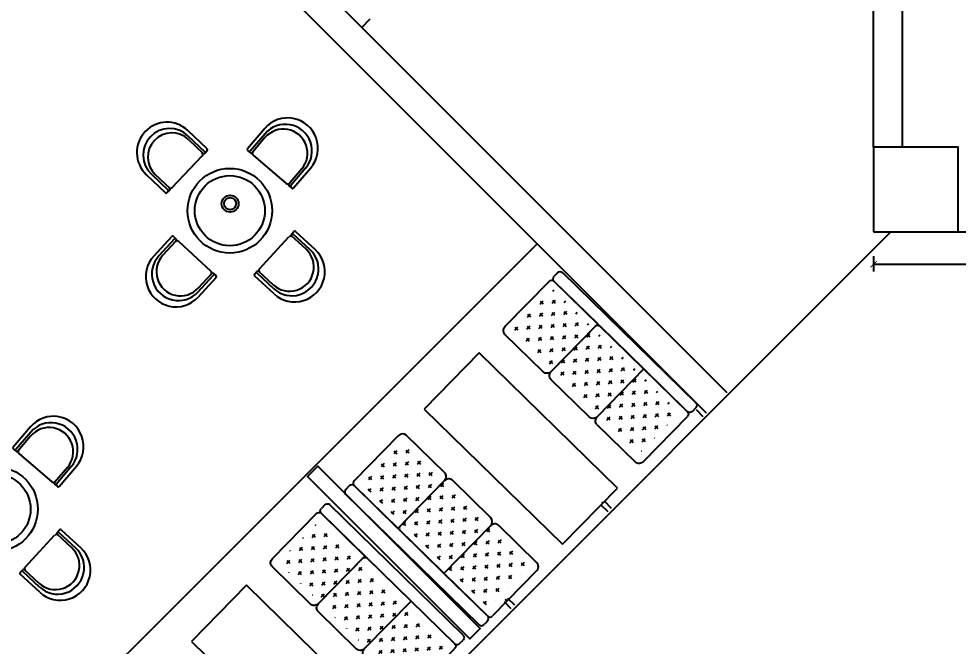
# Model space of a CAD drawing. Header units: millimetres. Extents: x 2680932 to 6187768, y 127588 to 383208.
# Drawn here: x 2908544 to 2916319, y 192532 to 197723 of the extents above; entities that cross this region are included whole.
import ezdxf

# ---------------------------------------------------------------- set-up
doc = ezdxf.new("R2010")
doc.units = ezdxf.units.MM
doc.header["$LTSCALE"] = 20
for name, color, linetype in [('COLUMN', 9, 'Continuous'), ('FF-LVTRY洁具', 4, 'Continuous'), ('WALL', 3, 'Continuous'), ('家具', 3, 'Continuous'), ('家具内线', 36, 'Continuous'), ('家具外线', 255, 'Continuous'), ('标注', 6, 'Continuous'), ('阳台栏杆', 149, 'Continuous')]:
    doc.layers.add(name, color=color, linetype=linetype)
doc.styles.get("Standard").update_dxf_attribs({"font": '', "width": 0.8})
doc.styles.get('Standard').set_extended_font_data('YouYuan')
doc.dimstyles.new('平面图', dxfattribs={"dimscale": 100, "dimtxt": 5, "dimasz": 0.5, "dimexe": 0.6, "dimexo": 2, "dimgap": 0.8, "dimtad": 1, "dimdec": 0, "dimtxsty": 'Standard', "dimblk": 'ARCHTICK', "dimcen": 2.5, "dimclrd": 1, "dimclre": 1, "dimclrt": 2, "dimadec": 0, "dimazin": 0, "dimtfac": 1, "dimtdec": 0, "dimtix": 1, "dimtmove": 2, "dimatfit": 3, "dimfxl": 0.6, "dimarcsym": 0})

# ---------------------------------------------------------------- blocks, each defined once
blk = doc.blocks.new('_FZH')
blk.add_lwpolyline([(-0.5, -0.5), (0.5, -0.5), (0.5, 0.5), (-0.5, 0.5)], close=True)
blk = doc.blocks.new('MK-JJ-0302')
at = {"layer": '家具内线'}
for p, q in [((-91096.95699838313, 110108.7121836545, -342.8561261176871), (-90977.90047006725, 109995.8640610908, -342.8561261176871)), ((-90464.93535065601, 110124.8806138045, -342.8561261176871), (-90571.25121700575, 109999.9562676463, -342.8561261176871)), ((-90160.31631382924, 109865.6370171574, -342.8561261176871), (-90266.63218017899, 109740.7126709991, -342.8561261176871)), ((-91372.1290321792, 109818.4013987768, -342.8561261176871), (-91253.07250386335, 109705.5532762131, -342.8561261176871)), ((-91310.36777130695, 109151.4342479738, -342.8561261176871), (-91199.008887141, 109271.8848794293, -342.8561261176871)), ((-90124.72643518398, 109200.770761122, -342.8561261176871), (-90245.17706663947, 109312.1296452882, -342.8561261176871)), ((-90396.26706821515, 108907.0605559654, -342.8561261176871), (-90516.71769967067, 109018.4194401316, -342.8561261176871)), ((-91016.65756615016, 108879.8936149427, -342.8561261176871), (-90905.29868198416, 109000.3442463984, -342.8561261176871))]:
    blk.add_line(p, q, dxfattribs=at)
for centre, radius in [((-90755.51552892708, 109520.2261832726, -342.8561261176871), 290), ((-90753.54132050133, 109578.5730610008, -342.8561261176871), 70), ((-90753.54132050133, 109578.5730610008, -342.8561261176871), 50)]:
    blk.add_circle(centre, radius, dxfattribs=at)
for centre, start, end in [((-90312.6258322424, 109995.2588154808, -342.8561261176871), 319.6008207877584, 139.6008207877584), ((-91234.54301528118, 109963.5567912156, -342.8561261176871), 46.53352035472111, 226.5335203547211), ((-90260.49675169957, 109053.9156585438, -342.8561261176871), 227.2460332943735, 47.24603329437353), ((-91163.51266872881, 109015.6639314582, -342.8561261176871), 137.2460332943735, 317.2460332943736)]:
    blk.add_arc(centre, 200, start, end, dxfattribs=at)
at = {"layer": '家具外线'}
for p, q in [((-90943.50396584252, 110032.1529092006, -342.8561261176871), (-91103.38288107277, 110183.6946656794, -342.8561261176871)), ((-90466.55889196364, 110200.1204217029, -342.8561261176871), (-90609.32859660916, 110032.3617172271, -342.8561261176871)), ((-91102.03949119426, 110141.0863163881, -342.8561261176871), (-90964.14186837708, 110010.3796003349, -342.8561261176871)), ((-90463.34146043983, 110157.6124899713, -342.8561261176871), (-90586.4821688472, 110012.9184474786, -342.8561261176871)), ((-90963.76339960002, 109996.2425298679, -342.8561261176871), (-90943.12549706543, 110018.0158387338, -342.8561261176871)), ((-90608.19421060472, 110018.2651513903, -342.8561261176871), (-90585.34778284279, 109998.8218816416, -342.8561261176871)), ((-91232.05636652977, 109713.1892677613, -342.8561261176871), (-90984.40130213504, 109974.4692210022, -342.8561261176871)), ((-90562.50161409748, 109979.3788323274, -342.8561261176871), (-90288.34422193652, 109746.0593749107, -342.8561261176871)), ((-90128.26051993012, 109872.4445336594, -342.8561261176871), (-90251.40122833752, 109727.7504911667, -342.8561261176871)), ((-90228.55480057557, 109708.307221418, -342.8561261176871), (-90085.78509593008, 109876.0659258938, -342.8561261176871)), ((-91447.34792331836, 109820.8061845822, -342.8561261176871), (-91287.46900808807, 109669.2644281033, -342.8561261176871)), ((-91404.72872837023, 109821.7444530225, -342.8561261176871), (-91266.83110555305, 109691.0377369693, -342.8561261176871)), ((-90265.49779417408, 109726.6161051621, -342.8561261176871), (-90242.65136641217, 109707.1728354136, -342.8561261176871)), ((-91273.33193762133, 109669.6428968804, -342.8561261176871), (-91252.69403508627, 109691.4162057461, -342.8561261176871)), ((-90245.73130594283, 109326.2609162428, -342.8561261176871), (-90225.36575846556, 109348.2891816296, -342.8561261176871)), ((-90092.08768753892, 109197.8333548563, -342.8561261176871), (-90231.600034988, 109326.8151555459, -342.8561261176871)), ((-90211.23448751072, 109348.8434209327, -342.8561261176871), (-90049.48345572499, 109199.3015364718, -342.8561261176871)), ((-91385.26454724648, 109144.0764267724, -342.8561261176871), (-91235.72266278553, 109305.8274585583, -342.8561261176871)), ((-91342.67619808853, 109145.9495636315, -342.8561261176871), (-91206.90588157297, 109292.8046662097, -342.8561261176871)), ((-91221.59139183069, 109306.3816978614, -342.8561261176871), (-91199.56312644383, 109286.016150384, -342.8561261176871)), ((-91177.53511079817, 109265.6508337972, -342.8561261176871), (-90913.19567641613, 109021.2640331788, -342.8561261176871)), ((-90510.48365403847, 109039.893216474, -342.8561261176871), (-90266.09685342012, 109304.232650856, -342.8561261176871)), ((-90551.21451810279, 108995.8369354417, -342.8561261176871), (-90530.84897062552, 109017.8652008285, -342.8561261176871)), ((-91019.59497241626, 108847.2548672976, -342.8561261176871), (-90890.61317172645, 108986.7672147469, -342.8561261176871)), ((-90868.58490633962, 108966.4016672696, -342.8561261176871), (-91018.12679080057, 108804.6506354836, -342.8561261176871)), ((-90891.1674110293, 109000.8984857015, -342.8561261176871), (-90869.13914564297, 108980.5329382242, -342.8561261176871)), ((-90388.90924701373, 108832.1637800259, -342.8561261176871), (-90550.66027879943, 108981.7056644871, -342.8561261176871)), ((-90390.78238387263, 108874.752129184, -342.8561261176871), (-90530.29473132217, 109003.7339298737, -342.8561261176871))]:
    blk.add_line(p, q, dxfattribs=at)
blk.add_circle((-90755.51552892708, 109520.2261832726, -342.8561261176871), 350, dxfattribs=at)
for centre, radius, start, end in [((-91275.36540219557, 110002.2504251308, -342.8561261176871), 249.9999999999884, 46.53352035472111, 226.5335203547211), ((-90276.17199394664, 110038.0931737984, -342.8561261176871), 249.9999999999936, 319.6008207877584, 139.6008207877584), ((-91253.38410978203, 109981.4153847051, -342.8561261176871), 220, 46.53352035472111, 226.5335203547211), ((-90295.80099018474, 110015.0285118155, -342.8561261176871), 220, 319.6008207877584, 139.6008207877584), ((-90950.38326668736, 110024.8951395787, -342.8561261176871), 9.999999999997726, 316.5335203547211, 46.53352035472111), ((-90601.71312068863, 110025.8806273108, -342.8561261176871), 9.999999999994177, 139.6008207877584, 229.6008207883461), ((-90998.91684137887, 109988.2278226919, -342.8561261176871), 19.99999999999906, 316.5335203547211, 46.53352035472111), ((-90971.02116922193, 110003.1218307127, -342.8561261176871), 10.00000000000301, 226.5335203547211, 316.5335203547211), ((-90957.26256753222, 110017.6373699568, -342.8561261176871), 10, 226.5335203547211, 316.5335203547211), ((-90594.0976447677, 110019.3995373947, -342.8561261176871), 10, 229.6008207874883, 319.6008207877584), ((-90578.86669292623, 110006.4373575623, -342.8561261176871), 10.00000000001428, 229.6008207874883, 319.6008207877584), ((-90549.53917524821, 109994.6095637346, -342.8561261176871), 19.999999999986, 139.6008207877584, 229.6008207883461), ((-91246.57167179555, 109726.9481163018, -342.8561261176871), 20.00000000000602, 226.5335203547211, 316.5335203547211), ((-91259.95180470821, 109698.2955065912, -342.8561261176871), 10.00000000000884, 316.5335203547211, 46.53352035472111), ((-90275.38204210387, 109761.290326752, -342.8561261176871), 19.99999999997975, 229.6008207883461, 319.6008207877584), ((-90259.01670425801, 109734.2315810828, -342.8561261176871), 10.00000000001398, 139.6008207877584, 229.6008207874883), ((-90243.78575241656, 109721.2694012504, -342.8561261176871), 10, 139.6008207877584, 229.6008207874883), ((-90236.17027649605, 109714.7883113343, -342.8561261176871), 10.00000000001428, 229.6008207874883, 319.6008207877584), ((-91280.58970724324, 109676.5221977252, -342.8561261176871), 10.00000000000301, 226.5335203547211, 316.5335203547211), ((-91273.71040639789, 109683.7799673471, -342.8561261176871), 10, 316.5335203547211, 46.53352035472111), ((-90238.38855081378, 109319.4724004171, -342.8561261176871), 9.999999999986015, 137.2460332943735, 227.2460332943735), ((-90218.02300333648, 109341.5006658039, -342.8561261176871), 10.00000000000865, 47.24603329437353, 137.2460332943735), ((-91228.37990765645, 109299.0389427324, -342.8561261176871), 10.00000000000865, 47.24603329437353, 137.2460332943735), ((-91191.79275581983, 109250.0364596471, -342.8561261176871), 20.00000000000248, 47.61033525931872, 137.6103352595997), ((-91206.35164226961, 109278.6733952551, -342.8561261176871), 10.00000000000577, 317.2460332943736, 47.24603329437353), ((-90250.24152770077, 109289.291292096, -342.8561261176871), 19.9999999999998, 46.67748150130657, 136.6774815007173), ((-90241.43503570555, 109036.2927420202, -342.8561261176871), 220, 227.2460332943735, 47.24603329437353), ((-90219.19635136936, 109015.7326582488, -342.8561261176871), 250.0000000000012, 227.2460332943735, 47.24603329437353), ((-91201.6956690233, 108974.363531128, -342.8561261176871), 249.9999999999932, 137.2460332943735, 317.2460332943736), ((-91181.13558525217, 108996.6022154644, -342.8561261176871), 220, 137.2460332943735, 317.2460332943736), ((-90926.77270806764, 109006.578522921, -342.8561261176871), 20.00000000000248, 317.2460332943736, 47.24603329437353), ((-90537.08324714792, 108996.3911747448, -342.8561261176871), 10, 47.24603329437353, 137.2460332943735), ((-90523.50621549643, 109011.0766850025, -342.8561261176871), 10.00000000000865, 47.24603329437353, 137.2460332943735), ((-90495.79791289008, 109026.3164345636, -342.8561261176871), 19.9999999999998, 137.2460332943735, 227.2460332943735), ((-90897.95592685507, 108993.5557305726, -342.8561261176871), 10.00000000000124, 47.24603329437353, 137.2460332943735), ((-90883.27041659734, 108979.9786989211, -342.8561261176871), 9.999999999999998, 47.24603329437353, 137.2460332943735), ((-90875.92766146873, 108973.1901830954, -342.8561261176871), 10.00000000000577, 317.2460332943736, 47.24603329437353), ((-90543.87176297368, 108989.0484196159, -342.8561261176871), 10.00000000000577, 137.2460332943735, 227.2460332943735)]:
    blk.add_arc(centre, radius, start, end, dxfattribs=at)
blk = doc.blocks.new('_ArchTick')
at = {"color": 0, "linetype": 'ByBlock', "lineweight": -3, "const_width": 0.15}
blk.add_lwpolyline([(-0.5, -0.5), (0.5, 0.5)], dxfattribs=at)
blk = doc.blocks.new('*D102')
at = {"layer": 'Defpoints', "color": 0, "lineweight": -3, "transparency": 16777216}
for p in [(2915618.563662465, 195959.9031264161), (2919718.563662465, 195959.9031264161), (2919718.563662465, 195692.108298456)]:
    blk.add_point(p, dxfattribs=at)
at = {"layer": '标注', "color": 1, "lineweight": -2, "transparency": 16777216}
for p, q in [((2915618.563662465, 195759.9031264161), (2915618.563662465, 195632.108298456)), ((2919718.563662465, 195759.9031264161), (2919718.563662465, 195632.108298456)), ((2915618.563662465, 195692.108298456), (2919718.563662465, 195692.108298456))]:
    blk.add_line(p, q, dxfattribs=at)
at = {"layer": '标注', "color": 1, "lineweight": -2, "transparency": 16777216, "xscale": 50, "yscale": 50, "zscale": 50, "rotation": 180}
blk.add_blockref('_ArchTick', (2915618.563662465, 195692.108298456), dxfattribs=at)
at = {"layer": '标注', "color": 1, "lineweight": -2, "transparency": 16777216, "xscale": 50, "yscale": 50, "zscale": 50}
blk.add_blockref('_ArchTick', (2919718.563662465, 195692.108298456), dxfattribs=at)
at = {"layer": '标注', "color": 2, "lineweight": -3, "transparency": 16777216, "insert": (2917668.563662465, 196022.108298456), "char_height": 500, "attachment_point": 5}
blk.add_mtext('4100', dxfattribs=at)
blk = doc.blocks.new('*D105')
at = {"layer": 'Defpoints', "color": 0, "lineweight": -3, "transparency": 16777216}
for p in [(2907861.880985289, 199560.5797621221), (2908574.925513247, 198847.5352341712), (2896406.266052612, 188104.9648294451)]:
    blk.add_point(p, dxfattribs=at)
at = {"layer": '标注', "color": 1, "lineweight": -2, "transparency": 16777216}
for p, q in [((2908003.302341527, 199419.1584058856), (2908617.351920119, 198805.1088273004)), ((2897119.310580631, 187391.9203014339), (2908574.925513247, 198847.5352341712)), ((2896547.68740885, 187963.5434732086), (2897161.736987502, 187349.4938945631))]:
    blk.add_line(p, q, dxfattribs=at)
at = {"layer": '标注', "color": 1, "lineweight": -2, "transparency": 16777216, "xscale": 50, "yscale": 50, "zscale": 50}
for p, rotation in [((2908574.925513247, 198847.5352341712), 45.00000000030202), ((2897119.310580631, 187391.9203014339), 225.0000000003021)]:
    blk.add_blockref('_ArchTick', p, dxfattribs=dict(at, rotation=rotation))
at = {"layer": '标注', "color": 2, "lineweight": -3, "transparency": 16777216, "insert": (2902613.772809146, 193353.0730055931), "char_height": 500, "attachment_point": 5, "rotation": 45.00000000030202}
blk.add_mtext('16201', dxfattribs=at)
blk = doc.blocks.new('1134551')
at = {"layer": '家具'}
h = blk.add_hatch(dxfattribs=at)
h.set_pattern_fill('CROSS', color=36, scale=300, angle=7.194245199571013e-13, style=0)
h.set_pattern_definition([(90, (2219136.875598601, 115626.4292741569), (-66.66666666666748, 74.99999999999908), [37.5, -112.5]), (180, (2219153.542265268, 115645.1792741569), (-66.66666666666585, -75.00000000000091), [33.33333333333333, -100])])
h.paths.add_polyline_path([(2217977.062633734, 36336.82184997305), (2217977.062633734, 35851.46651091373), (2219448.489601787, 35851.46651091373), (2219448.489601787, 36336.82184997304)])
h = blk.add_hatch(dxfattribs=at)
h.set_pattern_fill('CROSS', color=36, scale=300, angle=7.194245199571013e-13, style=0)
h.set_pattern_definition([(270, (2219136.875598601, -45219.45224087756), (-66.66666666666748, -74.99999999999908), [37.5, -112.5]), (180, (2219153.542265268, -45238.20224087756), (-66.66666666666585, 75.00000000000091), [33.33333333333333, -100])])
h.paths.add_polyline_path([(2217977.062633734, 34070.15518330628), (2217977.062633734, 34555.5105223656), (2219448.489601787, 34555.5105223656), (2219448.489601787, 34070.15518330628)])
at = {"layer": '家具', "color": 36}
blk.add_line((2218972.61818929, 35836.82184997307), (2218972.61818929, 36356.82184997306), dxfattribs=at)
at = {"layer": '标注', "color": 7, "lineweight": -3}
for p, q in [((2217932.61818929, 36486.82184997306), (2219479.284855956, 36486.82184997307)), ((2217905.951522623, 36416.82184997306), (2217905.951522623, 36456.82184997306)), ((2219505.951522623, 36456.82184997307), (2219505.951522623, 36416.82184997307)), ((2217905.951522623, 35836.82184997306), (2217905.951522623, 36356.82184997305)), ((2219479.284855956, 36386.82184997307), (2217932.61818929, 36386.82184997306)), ((2217932.61818929, 36386.82184997305), (2218439.284855956, 36386.82184997306)), ((2218439.284855956, 36386.82184997306), (2218439.284855956, 35836.82184997306)), ((2218945.951522623, 36386.82184997306), (2218439.284855956, 36386.82184997306)), ((2218439.284855956, 36386.82184997306), (2218439.284855956, 35836.82184997306)), ((2218972.61818929, 36386.82184997306), (2218972.61818929, 35836.82184997306)), ((2219479.284855956, 36386.82184997304), (2218972.61818929, 36386.82184997306)), ((2219505.951522623, 35836.82184997306), (2219505.951522623, 36356.82184997304)), ((2218394.840411512, 35786.82184997306), (2217950.395967068, 35786.82184997306)), ((2218483.729300401, 35786.82184997306), (2218928.173744845, 35786.82184997307)), ((2219017.062633734, 35786.82184997306), (2219461.507078179, 35786.82184997306)), ((2219505.951522623, 35528.65518330625), (2217905.951522623, 35528.65518330628)), ((2217905.951522623, 35528.65518330628), (2217905.951522623, 34878.65518330628)), ((2219505.951522623, 34878.65518330625), (2219505.951522623, 35528.65518330625)), ((2217905.951522623, 34878.65518330628), (2219505.951522623, 34878.65518330625)), ((2218394.840411512, 34620.15518330627), (2217950.395967068, 34620.15518330627)), ((2218483.729300401, 34620.15518330627), (2218928.173744845, 34620.15518330625)), ((2219017.062633734, 34620.15518330627), (2219461.507078179, 34620.15518330627)), ((2217905.951522623, 34570.15518330627), (2217905.951522623, 34050.15518330628)), ((2218439.284855956, 34020.15518330626), (2218439.284855956, 34570.15518330627)), ((2218439.284855956, 34020.15518330626), (2218439.284855956, 34570.15518330627)), ((2218972.61818929, 34570.15518330625), (2218972.61818929, 34050.15518330626)), ((2218972.61818929, 34020.15518330626), (2218972.61818929, 34570.15518330627)), ((2219505.951522623, 34570.15518330627), (2219505.951522623, 34050.15518330628)), ((2217905.951522623, 33990.15518330627), (2217905.951522623, 33950.15518330627)), ((2219479.284855956, 34020.15518330625), (2217932.61818929, 34020.15518330627)), ((2217932.61818929, 34020.15518330628), (2218439.284855956, 34020.15518330626)), ((2218945.951522623, 34020.15518330626), (2218439.284855956, 34020.15518330626)), ((2219479.284855956, 34020.15518330628), (2218972.61818929, 34020.15518330626)), ((2219505.951522623, 33950.15518330625), (2219505.951522623, 33990.15518330625)), ((2217932.61818929, 33920.15518330627), (2219479.284855956, 33920.15518330625))]:
    blk.add_line(p, q, dxfattribs=at)
for centre, major_axis, ratio, start_param, end_param in [((2217932.61818929, 36456.82184997306), (-1.74124231804884e-09, 30), 0.8888888888837148, -6.529643492569903e-11, 1.570796326743304), ((2219479.284855956, 36456.82184997307), (-4.338984657459953e-10, 30.00000000000001), 0.8888888888992368, 4.712388980371833, 6.283185307163315), ((2217932.61818929, 36416.82184997306), (1.741265435931912e-09, 30.00000000000001), 0.8888888888837149, 1.57079632684649, 3.14159265365509), ((2219479.284855956, 36416.82184997307), (4.774832726532213e-10, 30.00000000000001), 0.8888888888992368, 3.141592653607699, 4.712388980398837), ((2217932.61818929, 36356.82184997305), (-1.74124231804884e-09, 30), 0.8888888888837148, -6.529643492569903e-11, 1.570796326743304), ((2218945.951522623, 36356.82184997306), (-1.396509305140468e-09, 30.00000000000001), 0.8888888888837149, 4.712388980343311, 6.283185307127217), ((2219479.284855956, 36356.82184997304), (-4.338984657459953e-10, 30.00000000000001), 0.8888888888992368, 4.712388980371833, 6.283185307163315), ((2217950.395967068, 35836.82184997306), (1.437457138824082e-09, 49.99999999999999), 0.8888888888899238, 1.570796326820451, 3.141592653622136), ((2218394.840411512, 35836.82184997306), (-1.437475633061334e-09, 49.99999999999999), 0.8888888888899237, 3.14159265355745, 4.712388980359134), ((2218483.729300401, 35836.82184997306), (-1.700316061224439e-09, 49.99999999999999), 0.8888888888899237, 1.570796326764669, 3.141592653551536), ((2218928.173744845, 35836.82184997307), (-1.437475633061334e-09, 49.99999999999999), 0.8888888888899237, 3.14159265355745, 4.712388980359134), ((2219017.062633734, 35836.82184997306), (1.437457138824082e-09, 49.99999999999999), 0.8888888888899238, 1.570796326820451, 3.141592653622136), ((2219461.507078179, 35836.82184997306), (1.700306814127761e-09, 49.99999999999999), 0.8888888888899237, 3.141592653628051, 4.712388980414772)]:
    blk.add_ellipse(centre, major_axis=major_axis, ratio=ratio, start_param=start_param, end_param=end_param, dxfattribs=at)
at = {"layer": '标注', "color": 7, "lineweight": -3, "extrusion": (0, 0, -1)}
for centre, major_axis, ratio, start_param, end_param in [((2217950.395967068, 34570.15518330627), (-1.437457138824082e-09, 49.99999999999999), 0.8888888888899238, -1.570796326769342, 3.234279510877514e-11), ((2218394.840411512, 34570.15518330627), (1.437475633061334e-09, 49.99999999999999), 0.8888888888899237, -3.234323919798499e-11, 1.570796326769341), ((2218483.729300401, 34570.15518330627), (1.700316061224439e-09, 49.99999999999999), 0.8888888888899237, 4.712388980354461, 6.283185307141329), ((2218928.173744845, 34570.15518330625), (1.437475633061334e-09, 49.99999999999999), 0.8888888888899237, -3.234323919798499e-11, 1.570796326769341), ((2219017.062633734, 34570.15518330627), (-1.437457138824082e-09, 49.99999999999999), 0.8888888888899238, -1.570796326769342, 3.234279510877514e-11), ((2219461.507078179, 34570.15518330627), (-1.700306814127761e-09, 49.99999999999999), 0.8888888888899237, 3.825673111634842e-11, 1.570796326824978), ((2217932.61818929, 34050.15518330628), (1.74124231804884e-09, 30), 0.8888888888837148, 3.141592653524496, 4.712388980333097), ((2217932.61818929, 33990.15518330627), (-1.741265435931912e-09, 30.00000000000001), 0.8888888888837149, -1.570796326743304, 6.529732310411873e-11), ((2218945.951522623, 34050.15518330626), (1.396509305140468e-09, 30.00000000000001), 0.8888888888837149, 1.570796326753519, 3.141592653537424), ((2219479.284855956, 34050.15518330628), (4.338984657459953e-10, 30.00000000000001), 0.8888888888992368, 1.57079632678204, 3.141592653573522), ((2219479.284855956, 33990.15518330625), (-4.774832726532213e-10, 30.00000000000001), 0.8888888888992368, 1.79054548965496e-11, 1.570796326809044), ((2217932.61818929, 33950.15518330627), (1.74124231804884e-09, 30), 0.8888888888837148, 3.141592653524496, 4.712388980333097), ((2219479.284855956, 33950.15518330625), (4.338984657459953e-10, 30.00000000000001), 0.8888888888992368, 1.57079632678204, 3.141592653573522)]:
    blk.add_ellipse(centre, major_axis=major_axis, ratio=ratio, start_param=start_param, end_param=end_param, dxfattribs=at)

msp = doc.modelspace()

# ---------------------------------------------------------------- linework, layer by layer
at = {"layer": 'FF-LVTRY洁具'}
msp.add_line((2911381.999846221, 197652.6643456432), (2911452.71052434, 197723.3750237621), dxfattribs=at)
at = {"layer": 'WALL'}
for p, q in [((2915618.563662465, 196659.9031264161), (2915618.563662465, 203209.9031264124)), ((2915858.563662465, 196659.9031264161), (2915858.563662465, 203209.9031264124)), ((2908667.982707516, 200366.6814843485), (2914403.230906452, 194631.4332854128)), ((2908356.855723793, 200338.3972131017), (2914233.525278967, 194461.7276579286)), ((2914148.672465225, 194490.0119291759), (2914205.24100772, 194433.4433866811)), ((2913361.615590276, 193702.9550542274), (2913418.184132772, 193646.3865117324)), ((2913389.899861524, 193731.2393254749), (2913446.468404019, 193674.6707829799)), ((2912560.416579703, 192901.7560436549), (2912616.985122199, 192845.1875011597)), ((2912588.700850951, 192930.0403149024), (2912645.269393446, 192873.4717724073))]:
    msp.add_line(p, q, dxfattribs=at)
for p in [(2913375.7577259, 193717.0971898512), (2912574.558715327, 192915.8981792787)]:
    msp.add_point(p, dxfattribs=at)
at = {"layer": '标注', "color": 7, "lineweight": -3}
for p, q in [((2915618.563662465, 195959.9031264161), (2923818.563662465, 195959.9031264161)), ((2912833.453852218, 195861.7990846781), (2906328.059091808, 189356.4043242672))]:
    msp.add_line(p, q, dxfattribs=at)
msp.add_lwpolyline([(2910932.57941547, 193936.2032575688), (2911017.432229212, 194021.0560713114), (2912360.935113467, 192677.5531870575), (2912276.082299725, 192592.7003733151), (2910932.57941547, 193936.2032575691)], dxfattribs=at)
at = {"layer": '阳台栏杆'}
msp.add_line((2908568.563662464, 188768.4817701804), (2915759.985018719, 195959.9031264306), dxfattribs=at)

# ---------------------------------------------------------------- block references
at = {"layer": 'COLUMN', "xscale": 700, "yscale": 700, "zscale": 700}
msp.add_blockref('_FZH', (2915968.563662465, 196309.9031264161), dxfattribs=at)
at = {"layer": '家具外线'}
for p in [(3001045.785730951, 86615.23452544506, 342.8561261176871), (2999106.573365601, 84146.30127744577, 342.8561261176871)]:
    msp.add_blockref('MK-JJ-0302', p, dxfattribs=at)
at = {"layer": '标注', "color": 7, "lineweight": -3}
for p, rotation in [((4523932.139252213, -1331553.528069308), 135.6524729419682), ((4522005.425126133, -1333474.742598003), 135.6524729401795)]:
    msp.add_blockref('1134551', p, dxfattribs=dict(at, rotation=rotation))

# ---------------------------------------------------------------- dimensions: what is measured, and where the dimension line sits
dim = msp.add_linear_dim(base=(2908574.925513247, 198847.5352341712), p1=(2896406.266052612, 188104.9648294452), p2=(2907861.880985289, 199560.579762122), angle=225.000000000302, dimstyle='平面图', dxfattribs=at)
dim.commit()
dim.dimension.update_dxf_attribs({"geometry": '*D105', "text_midpoint": (2902613.772809146, 193353.0730055931)})
dim = msp.add_linear_dim(base=(2919718.563662465, 195692.108298456), p1=(2915618.563662465, 195959.9031264161), p2=(2919718.563662465, 195959.9031264161), dimstyle='平面图', dxfattribs=at)
dim.commit()
dim.dimension.update_dxf_attribs({"geometry": '*D102', "text_midpoint": (2917668.563662465, 196022.108298456)})

doc.saveas('drawing.dxf')
